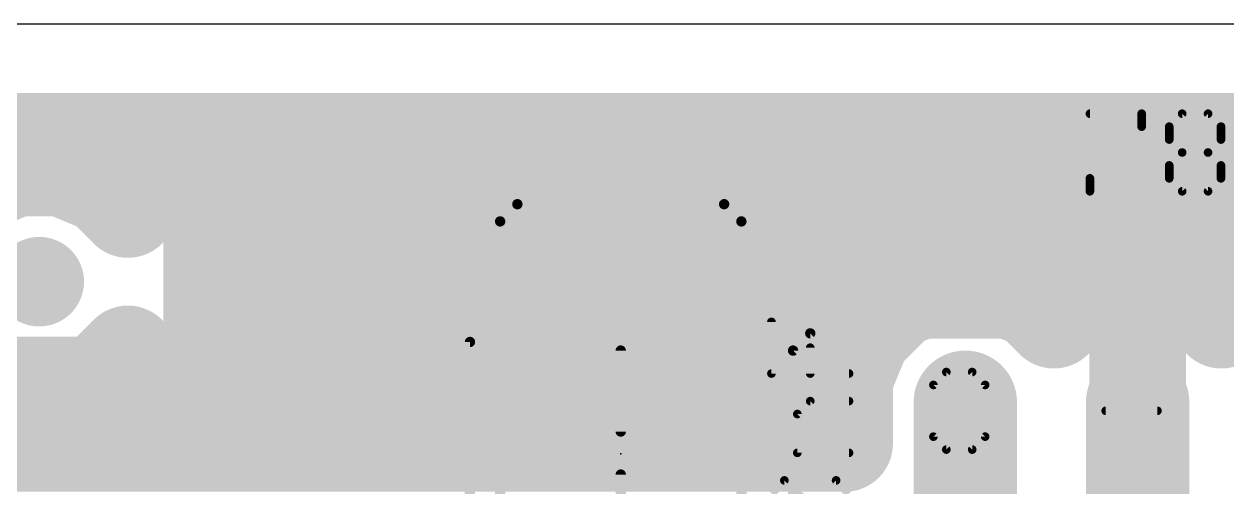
# Model space of a CAD drawing. Extents: x -16.2 to 78.2, y -6.3 to 50.2.
# Drawn here: x 18.19 to 35.92, y 43.33 to 50.16 of the extents above; entities that cross this region are included whole.
import ezdxf

# ---------------------------------------------------------------- set-up
doc = ezdxf.new("R2010")
doc.units = 0
for name, color, linetype in [('16', 175, 'CONTINUOUS'), ('17', 82, 'CONTINUOUS'), ('20', 7, 'CONTINUOUS'), ('21', 253, 'CONTINUOUS'), ('23', 7, 'CONTINUOUS'), ('27', 253, 'CONTINUOUS'), ('51', 253, 'CONTINUOUS')]:
    doc.layers.add(name, color=color, linetype=linetype)

# ---------------------------------------------------------------- blocks, each defined once
blk = doc.blocks.new('OCTAGONP')
at = {"const_width": 0.5}
blk.add_lwpolyline([(-0.25, -0.1036), (-0.25, 0.1036), (-0.1036, 0.25), (0.1036, 0.25), (0.25, 0.1036), (0.25, -0.1036), (0.1036, -0.25), (-0.1036, -0.25), (-0.25, -0.1036), (-0.25, 0.1036)], dxfattribs=at)
blk = doc.blocks.new('LONGP100')
at = {"const_width": 1}
blk.add_lwpolyline([(-0.5, 0), (0.5, 0)], dxfattribs=at)
at = {"const_width": 0.5}
for points in [[(-0.5, 0.25, 1), (-0.5, -0.25)], [(0.5, -0.25, 1), (0.5, 0.25)]]:
    blk.add_lwpolyline(points, format="xyb", dxfattribs=at)
blk = doc.blocks.new('ROUNDP')
at = {"const_width": 0.5}
blk.add_lwpolyline([(0, -0.25, 1), (0, 0.25, 1), (0, -0.25)], format="xyb", dxfattribs=at)

msp = doc.modelspace()

# ---------------------------------------------------------------- linework, layer by layer
at = {"layer": '16'}
for points, const_width in [([(6.1251, 48.4278), (57.4308, 48.4278)], 1.4224), ([(6.1759, 48.3616), (57.4034, 48.3616)], 1.4224), ([(18.0815, 48.0314), (17.4654, 47.7762)], 1.4224), ([(18.7485, 48.0314), (18.0815, 48.0314)], 1.4224), ([(19.3646, 47.7762), (18.7485, 48.0314)], 1.4224), ([(20.4313, 47.8976), (20.2345, 47.8161)], 1.4224), ([(20.6372, 47.9528), (20.4313, 47.8976)], 1.4224), ([(20.8484, 47.9806), (20.6372, 47.9528)], 1.4224), ([(20.955, 47.9806), (20.8484, 47.9806)], 1.4224), ([(21.0615, 47.9806), (20.955, 47.9806)], 1.4224), ([(20.955, 47.9806), (20.955, 46.355)], 1.4224), ([(20.955, 46.355), (20.955, 47.9806)], 1.4224), ([(21.2728, 47.9528), (21.0615, 47.9806)], 1.4224), ([(21.4787, 47.8976), (21.2728, 47.9528)], 1.4224), ([(21.6755, 47.8161), (21.4787, 47.8976)], 1.4224), ([(22.9713, 47.8976), (22.7745, 47.8161)], 1.4224), ([(23.1772, 47.9528), (22.9713, 47.8976)], 1.4224), ([(23.3885, 47.9806), (23.1772, 47.9528)], 1.4224), ([(23.495, 47.9806), (23.3885, 47.9806)], 1.4224), ([(23.6015, 47.9806), (23.495, 47.9806)], 1.4224), ([(23.495, 47.9806), (23.495, 46.355)], 1.4224), ([(23.495, 46.355), (23.495, 47.9806)], 1.4224), ([(23.8128, 47.9528), (23.6015, 47.9806)], 1.4224), ([(24.0187, 47.8976), (23.8128, 47.9528)], 1.4224), ([(24.2155, 47.8161), (24.0187, 47.8976)], 1.4224), ([(26.3142, 47.9806), (25.3619, 47.0283)], 1.4224), ([(26.9875, 47.9806), (26.3142, 47.9806)], 1.4224), ([(27.6608, 47.9806), (26.9875, 47.9806)], 1.4224), ([(26.9875, 47.9806), (26.9875, 46.355)], 1.4224), ([(26.9875, 46.355), (26.9875, 47.9806)], 1.4224), ([(28.6131, 47.0283), (27.6608, 47.9806)], 1.4224), ([(19.7221, 47.4186), (19.3646, 47.7762)], 1.4224), ([(20.0499, 47.7095), (19.8809, 47.5798)], 1.4224), ([(20.2345, 47.8161), (20.0499, 47.7095)], 1.4224), ([(21.8601, 47.7095), (21.6755, 47.8161)], 1.4224), ([(22.0291, 47.5798), (21.8601, 47.7095)], 1.4224), ([(22.5899, 47.7095), (22.4209, 47.5798)], 1.4224), ([(22.7745, 47.8161), (22.5899, 47.7095)], 1.4224), ([(24.4001, 47.7095), (24.2155, 47.8161)], 1.4224), ([(24.5691, 47.5798), (24.4001, 47.7095)], 1.4224), ([(19.8809, 47.5798), (19.7302, 47.4291)], 1.4224), ([(22.1798, 47.4291), (22.0291, 47.5798)], 1.4224), ([(22.4209, 47.5798), (22.2702, 47.4291)], 1.4224), ([(24.7198, 47.4291), (24.5691, 47.5798)], 1.4224), ([(19.7302, 47.4291), (19.7221, 47.4186)], 1.4224), ([(22.225, 47.3702), (22.1798, 47.4291)], 1.4224), ([(22.2702, 47.4291), (22.225, 47.3702)], 1.4224), ([(24.8495, 47.2601), (24.7198, 47.4291)], 1.4224), ([(24.9561, 47.0755), (24.8495, 47.2601)], 1.4224), ([(25.0376, 46.8787), (24.9561, 47.0755)], 1.4224), ([(25.3619, 47.0283), (25.3619, 46.355)], 1.4224), ([(28.6131, 46.355), (28.6131, 47.0283)], 1.4224), ([(20.955, 46.9392), (20.955, 46.9392)], 1.4224), ([(23.495, 46.9392), (23.495, 46.9392)], 1.4224), ([(25.0126, 46.9392), (25.3619, 46.9392)], 1.4224), ([(25.0928, 46.6728), (25.0376, 46.8787)], 1.4224), ([(26.9875, 46.9392), (26.9875, 46.9392)], 1.4224), ([(28.6131, 46.9392), (38.1772, 46.9392)], 1.4224), ([(25.1206, 46.4615), (25.0928, 46.6728)], 1.4224), ([(25.1206, 46.355), (25.1206, 46.4615)], 1.4224), ([(21.8694, 46.355), (20.955, 46.355)], 1.4224), ([(20.955, 46.355), (20.955, 46.355)], 1.4224), ([(20.955, 46.355), (23.495, 46.355)], 1.4224), ([(20.955, 44.7294), (20.955, 46.355)], 1.4224), ([(20.955, 46.355), (20.955, 46.355)], 1.4224), ([(20.955, 46.355), (20.955, 44.7294)], 1.4224), ([(20.955, 46.355), (20.955, 46.355)], 1.4224), ([(23.495, 46.355), (21.8694, 46.355)], 1.4224), ([(23.495, 46.355), (23.495, 46.355)], 1.4224), ([(23.495, 44.7294), (23.495, 46.355)], 1.4224), ([(23.495, 46.355), (23.495, 46.355)], 1.4224), ([(23.495, 46.355), (23.495, 44.7294)], 1.4224), ([(25.1206, 46.355), (23.495, 46.355)], 1.4224), ([(23.495, 46.355), (23.495, 46.355)], 1.4224), ([(23.495, 46.355), (25.1206, 46.355)], 1.4224), ([(23.495, 46.355), (23.495, 46.355)], 1.4224), ([(25.1206, 46.2485), (25.1206, 46.355)], 1.4224), ([(25.3619, 46.355), (26.9875, 46.355)], 1.4224), ([(26.9875, 46.355), (25.3619, 46.355)], 1.4224), ([(25.3619, 46.355), (25.3619, 45.6817)], 1.4224), ([(26.9875, 44.7294), (26.9875, 46.355)], 1.4224), ([(26.9875, 46.355), (26.9875, 46.355)], 1.4224), ([(26.9875, 46.355), (26.9875, 44.7294)], 1.4224), ([(28.6131, 46.355), (26.9875, 46.355)], 1.4224), ([(26.9875, 46.355), (26.9875, 46.355)], 1.4224), ([(26.9875, 46.355), (28.6131, 46.355)], 1.4224), ([(26.9875, 46.355), (26.9875, 46.355)], 1.4224), ([(26.9875, 46.355), (26.9875, 46.355)], 1.4224), ([(28.6131, 45.6817), (28.6131, 46.355)], 1.4224), ([(31.7138, 46.355), (31.0603, 46.0843)], 1.4224), ([(32.4212, 46.355), (31.7138, 46.355)], 1.4224), ([(33.0747, 46.0843), (32.4212, 46.355)], 1.4224), ([(34.4943, 46.3042), (34.2698, 46.2746)], 1.4224), ([(34.6075, 46.3042), (34.4943, 46.3042)], 1.4224), ([(34.7207, 46.3042), (34.6075, 46.3042)], 1.4224), ([(34.6075, 46.3042), (34.6075, 43.815)], 1.4224), ([(34.6075, 43.815), (34.6075, 46.3042)], 1.4224), ([(34.9452, 46.2746), (34.7207, 46.3042)], 1.4224), ([(36.7938, 46.355), (36.1403, 46.0843)], 1.4224), ([(25.0928, 46.0372), (25.1206, 46.2485)], 1.4224), ([(33.8419, 46.1294), (33.6459, 46.0162)], 1.4224), ([(34.0511, 46.216), (33.8419, 46.1294)], 1.4224), ([(34.2698, 46.2746), (34.0511, 46.216)], 1.4224), ([(35.1639, 46.216), (34.9452, 46.2746)], 1.4224), ([(35.3731, 46.1294), (35.1639, 46.216)], 1.4224), ([(35.5691, 46.0162), (35.3731, 46.1294)], 1.4224), ([(20.955, 46.355), (23.495, 46.355)], 0.8128), ([(25.0376, 45.8313), (25.0928, 46.0372)], 1.4224), ([(31.0603, 46.0843), (30.5602, 45.5842)], 1.4224), ([(33.3734, 45.7855), (33.0747, 46.0843)], 1.4224), ([(33.6459, 46.0162), (33.4662, 45.8784)], 1.4224), ([(35.7488, 45.8784), (35.5691, 46.0162)], 1.4224), ([(36.1403, 46.0843), (35.8416, 45.7855)], 1.4224), ([(24.9561, 45.6345), (25.0376, 45.8313)], 1.4224), ([(33.4662, 45.8784), (33.3734, 45.7855)], 1.4224), ([(35.8416, 45.7855), (35.7488, 45.8784)], 1.4224), ([(24.8495, 45.4499), (24.9561, 45.6345)], 1.4224), ([(25.3619, 45.6817), (26.3142, 44.7294)], 1.4224), ([(27.6608, 44.7294), (28.6131, 45.6817)], 1.4224), ([(30.5602, 45.5842), (30.2895, 44.9307)], 1.4224), ([(20.955, 45.5168), (20.955, 45.5168)], 1.4224), ([(23.495, 45.5168), (23.495, 45.5168)], 1.4224), ([(24.7198, 45.2809), (24.8495, 45.4499)], 1.4224), ([(24.8881, 45.5168), (25.5268, 45.5168)], 1.4224), ([(26.9875, 45.5168), (26.9875, 45.5168)], 1.4224), ([(28.4482, 45.5168), (30.5323, 45.5168)], 1.4224), ([(34.6075, 45.5168), (34.6075, 45.5168)], 1.4224), ([(19.3646, 44.9338), (19.7221, 45.2914)], 1.4224), ([(19.7221, 45.2914), (19.7302, 45.2809)], 1.4224), ([(19.7302, 45.2809), (19.8809, 45.1302)], 1.4224), ([(22.0291, 45.1302), (22.1798, 45.2809)], 1.4224), ([(22.1798, 45.2809), (22.225, 45.3398)], 1.4224), ([(22.225, 45.3398), (22.2702, 45.2809)], 1.4224), ([(22.2702, 45.2809), (22.4209, 45.1302)], 1.4224), ([(24.5691, 45.1302), (24.7198, 45.2809)], 1.4224), ([(19.8809, 45.1302), (20.0499, 45.0005)], 1.4224), ([(21.8601, 45.0005), (22.0291, 45.1302)], 1.4224), ([(22.4209, 45.1302), (22.5899, 45.0005)], 1.4224), ([(24.4001, 45.0005), (24.5691, 45.1302)], 1.4224), ([(17.4654, 44.9338), (18.0815, 44.6786)], 1.4224), ([(18.7485, 44.6786), (19.3646, 44.9338)], 1.4224), ([(20.0499, 45.0005), (20.2345, 44.8939)], 1.4224), ([(20.2345, 44.8939), (20.4313, 44.8124)], 1.4224), ([(21.4787, 44.8124), (21.6755, 44.8939)], 1.4224), ([(21.6755, 44.8939), (21.8601, 45.0005)], 1.4224), ([(22.5899, 45.0005), (22.7745, 44.8939)], 1.4224), ([(22.7745, 44.8939), (22.9713, 44.8124)], 1.4224), ([(24.0187, 44.8124), (24.2155, 44.8939)], 1.4224), ([(24.2155, 44.8939), (24.4001, 45.0005)], 1.4224), ([(30.2895, 44.9307), (30.2895, 43.9674)], 1.4224), ([(20.4313, 44.8124), (20.6372, 44.7572)], 1.4224), ([(20.6372, 44.7572), (20.8484, 44.7294)], 1.4224), ([(20.8484, 44.7294), (20.955, 44.7294)], 1.4224), ([(20.955, 44.7294), (21.0615, 44.7294)], 1.4224), ([(21.0615, 44.7294), (21.2728, 44.7572)], 1.4224), ([(21.2728, 44.7572), (21.4787, 44.8124)], 1.4224), ([(22.9713, 44.8124), (23.1772, 44.7572)], 1.4224), ([(23.1772, 44.7572), (23.3885, 44.7294)], 1.4224), ([(23.3885, 44.7294), (23.495, 44.7294)], 1.4224), ([(23.495, 44.7294), (23.6015, 44.7294)], 1.4224), ([(23.6015, 44.7294), (23.8128, 44.7572)], 1.4224), ([(23.8128, 44.7572), (24.0187, 44.8124)], 1.4224), ([(26.3142, 44.7294), (26.9875, 44.7294)], 1.4224), ([(26.9875, 44.7294), (27.6608, 44.7294)], 1.4224), ([(18.0815, 44.6786), (18.7485, 44.6786)], 1.4224), ([(17.2974, 44.0944), (30.2895, 44.0944)], 1.4224), ([(34.6075, 44.0944), (34.6075, 44.0944)], 1.4224), ([(30.2895, 43.9674), (17.2974, 43.9674)], 1.4224), ([(34.6075, 41.3258), (34.6075, 43.815)], 1.4224), ([(34.6075, 43.815), (34.6075, 43.815)], 1.4224), ([(34.6075, 43.815), (34.6075, 41.3258)], 1.4224), ([(34.6075, 43.815), (34.6075, 43.815)], 1.4224), ([(32.0675, 42.8625), (32.0675, 43.815)], 0.8128), ([(34.6075, 42.672), (34.6075, 42.672)], 1.4224)]:
    msp.add_lwpolyline(points, dxfattribs=dict(at, const_width=const_width))
for points, const_width in [([(18.0815, 48.387, 1), (18.0815, 47.6758)], 0.7112), ([(18.2176, 47.7029, 1), (17.9455, 48.3599)], 0.7112), ([(18.8845, 48.3599, 1), (18.6124, 47.7029)], 0.7112), ([(18.7485, 47.6758, 1), (18.7485, 48.387)], 0.7112), ([(20.3393, 48.2411, 1), (20.5234, 47.5541)], 0.7112), ([(20.5908, 48.3053, 1), (20.6836, 47.6002)], 0.7112), ([(20.5674, 47.5691, 1), (20.2953, 48.2262)], 0.7112), ([(20.8484, 48.3362, 1), (20.8484, 47.625)], 0.7112), ([(20.7292, 47.6093, 1), (20.5451, 48.2963)], 0.7112), ([(20.955, 48.3362, 1), (20.955, 47.625)], 0.7112), ([(21.3106, 47.9806, 1), (20.5994, 47.9806)], 0.7112), ([(21.3106, 47.9806, 1), (20.5994, 47.9806)], 0.7112), ([(21.108, 48.3332, 1), (21.0151, 47.628)], 0.7112), ([(20.8949, 47.628, 1), (20.802, 48.3332)], 0.7112), ([(21.3649, 48.2963, 1), (21.1808, 47.6093)], 0.7112), ([(20.955, 47.625, 1), (20.955, 48.3362)], 0.7112), ([(21.0615, 47.625, 1), (21.0615, 48.3362)], 0.7112), ([(21.6147, 48.2262, 1), (21.3426, 47.5691)], 0.7112), ([(21.2264, 47.6002, 1), (21.3192, 48.3053)], 0.7112), ([(21.3866, 47.5541, 1), (21.5707, 48.2411)], 0.7112), ([(22.8793, 48.2411, 1), (23.0634, 47.5541)], 0.7112), ([(23.1308, 48.3053, 1), (23.2236, 47.6002)], 0.7112), ([(23.1074, 47.5691, 1), (22.8353, 48.2262)], 0.7112), ([(23.3885, 48.3362, 1), (23.3885, 47.625)], 0.7112), ([(23.2692, 47.6093, 1), (23.0851, 48.2963)], 0.7112), ([(23.495, 48.3362, 1), (23.495, 47.625)], 0.7112), ([(23.8506, 47.9806, 1), (23.1394, 47.9806)], 0.7112), ([(23.8506, 47.9806, 1), (23.1394, 47.9806)], 0.7112), ([(23.648, 48.3332, 1), (23.5551, 47.628)], 0.7112), ([(23.4349, 47.628, 1), (23.342, 48.3332)], 0.7112), ([(23.9049, 48.2963, 1), (23.7208, 47.6093)], 0.7112), ([(23.495, 47.625, 1), (23.495, 48.3362)], 0.7112), ([(23.6015, 47.625, 1), (23.6015, 48.3362)], 0.7112), ([(24.1547, 48.2262, 1), (23.8826, 47.5691)], 0.7112), ([(23.7664, 47.6002, 1), (23.8592, 48.3053)], 0.7112), ([(23.9266, 47.5541, 1), (24.1107, 48.2411)], 0.7112), ([(26.3142, 48.3362, 1), (26.3142, 47.625)], 0.7112), ([(26.5656, 47.7291, 1), (26.0627, 48.232)], 0.7112), ([(26.9875, 48.3362, 1), (26.9875, 47.625)], 0.7112), ([(27.3431, 47.9806, 1), (26.6319, 47.9806)], 0.7112), ([(27.3431, 47.9806, 1), (26.6319, 47.9806)], 0.7112), ([(26.9875, 47.625, 1), (26.9875, 48.3362)], 0.7112), ([(27.9123, 48.232, 1), (27.4094, 47.7291)], 0.7112), ([(27.6608, 47.625, 1), (27.6608, 48.3362)], 0.7112), ([(19.6161, 48.0276, 1), (19.1132, 47.5247)], 0.7112), ([(19.2285, 47.4476, 1), (19.5007, 48.1047)], 0.7112), ([(20.2664, 47.4274, 1), (19.8334, 47.9916)], 0.7112), ([(20.0984, 48.1446, 1), (20.3706, 47.4875)], 0.7112), ([(20.4123, 47.5081, 1), (20.0567, 48.124)], 0.7112), ([(21.8533, 48.124, 1), (21.4977, 47.5081)], 0.7112), ([(22.0765, 47.9916, 1), (21.6436, 47.4274)], 0.7112), ([(21.5394, 47.4875, 1), (21.8116, 48.1446)], 0.7112), ([(22.8064, 47.4274, 1), (22.3734, 47.9916)], 0.7112), ([(22.6384, 48.1446, 1), (22.9106, 47.4875)], 0.7112), ([(22.9523, 47.5081, 1), (22.5967, 48.124)], 0.7112), ([(24.3933, 48.124, 1), (24.0377, 47.5081)], 0.7112), ([(24.6165, 47.9916, 1), (24.1836, 47.4274)], 0.7112), ([(24.0794, 47.4875, 1), (24.3516, 48.1446)], 0.7112), ([(20.1323, 47.3284, 1), (19.6294, 47.8313)], 0.7112), ([(19.8721, 48.0175, 1), (20.2277, 47.4016)], 0.7112), ([(22.2806, 47.8313, 1), (21.7777, 47.3284)], 0.7112), ([(21.6823, 47.4016, 1), (22.0379, 48.0175)], 0.7112), ([(22.6723, 47.3284, 1), (22.1694, 47.8313)], 0.7112), ([(22.4121, 48.0175, 1), (22.7677, 47.4016)], 0.7112), ([(24.8206, 47.8313, 1), (24.3177, 47.3284)], 0.7112), ([(24.2223, 47.4016, 1), (24.5779, 48.0175)], 0.7112), ([(20.0123, 47.2127, 1), (19.448, 47.6456)], 0.7112), ([(19.6644, 47.8619, 1), (20.0973, 47.2977)], 0.7112), ([(21.8127, 47.2977, 1), (22.2456, 47.8619)], 0.7112), ([(22.4619, 47.6456, 1), (21.8977, 47.2127)], 0.7112), ([(22.5523, 47.2127, 1), (21.9881, 47.6456)], 0.7112), ([(22.2044, 47.8619, 1), (22.6373, 47.2977)], 0.7112), ([(24.3527, 47.2977, 1), (24.7856, 47.8619)], 0.7112), ([(25.0019, 47.6456, 1), (24.4377, 47.2127)], 0.7112), ([(19.44, 47.6351, 1), (20.0043, 47.2022)], 0.7112), ([(19.4787, 47.6806, 1), (19.9816, 47.1777)], 0.7112), ([(19.4707, 47.1672, 1), (19.9736, 47.6701)], 0.7112), ([(21.9429, 47.5867, 1), (22.5071, 47.1538)], 0.7112), ([(22.0187, 47.6806, 1), (22.5216, 47.1777)], 0.7112), ([(21.9284, 47.1777, 1), (22.4313, 47.6806)], 0.7112), ([(21.9429, 47.1538, 1), (22.5071, 47.5867)], 0.7112), ([(24.4684, 47.1777, 1), (24.9713, 47.6806)], 0.7112), ([(25.1575, 47.4379, 1), (24.5416, 47.0823)], 0.7112), ([(24.5674, 47.0436, 1), (25.1316, 47.4765)], 0.7112), ([(25.2846, 47.2116, 1), (24.6275, 46.9394)], 0.7112), ([(25.7175, 47.0283, 1), (25.0063, 47.0283)], 0.7112), ([(28.9687, 47.0283, 1), (28.2575, 47.0283)], 0.7112), ([(20.955, 47.2948, 1), (20.955, 46.5836)], 0.7112), ([(20.955, 46.5836, 1), (20.955, 47.2948)], 0.7112), ([(23.495, 47.2948, 1), (23.495, 46.5836)], 0.7112), ([(23.495, 46.5836, 1), (23.495, 47.2948)], 0.7112), ([(24.6481, 46.8977, 1), (25.264, 47.2533)], 0.7112), ([(25.0126, 47.2948, 1), (25.0126, 46.5836)], 0.7112), ([(25.3811, 46.9707, 1), (24.6941, 46.7866)], 0.7112), ([(25.1105, 47.2798, 1), (25.6133, 46.7769)], 0.7112), ([(25.3619, 46.5836, 1), (25.3619, 47.2948)], 0.7112), ([(26.9875, 47.2948, 1), (26.9875, 46.5836)], 0.7112), ([(26.9875, 46.5836, 1), (26.9875, 47.2948)], 0.7112), ([(28.6131, 47.2948, 1), (28.6131, 46.5836)], 0.7112), ([(28.3616, 46.7769, 1), (28.8645, 47.2798)], 0.7112), ([(24.7091, 46.7426, 1), (25.3662, 47.0147)], 0.7112), ([(25.4453, 46.7192, 1), (24.7402, 46.6264)], 0.7112), ([(25.4762, 46.4615, 1), (24.765, 46.4615)], 0.7112), ([(20.955, 46.7106, 1), (20.955, 45.9994)], 0.7112), ([(21.3106, 46.355, 1), (20.5994, 46.355)], 0.7112), ([(20.955, 46.7106, 1), (20.955, 45.9994)], 0.7112), ([(21.3106, 46.355, 1), (20.5994, 46.355)], 0.7112), ([(20.955, 46.7106, 1), (20.955, 45.9994)], 0.7112), ([(21.3106, 46.355, 1), (20.5994, 46.355)], 0.7112), ([(20.955, 46.7106, 1), (20.955, 45.9994)], 0.7112), ([(20.955, 45.9994, 1), (20.955, 46.7106)], 0.7112), ([(20.955, 45.9994, 1), (20.955, 46.7106)], 0.7112), ([(21.8694, 46.7106, 1), (21.8694, 45.9994)], 0.7112), ([(21.8694, 45.9994, 1), (21.8694, 46.7106)], 0.7112), ([(23.8506, 46.355, 1), (23.1394, 46.355)], 0.7112), ([(23.8506, 46.355, 1), (23.1394, 46.355)], 0.7112), ([(23.495, 46.7106, 1), (23.495, 45.9994)], 0.7112), ([(23.8506, 46.355, 1), (23.1394, 46.355)], 0.7112), ([(23.495, 46.7106, 1), (23.495, 45.9994)], 0.7112), ([(23.8506, 46.355, 1), (23.1394, 46.355)], 0.7112), ([(23.495, 46.7106, 1), (23.495, 45.9994)], 0.7112), ([(23.495, 46.7106, 1), (23.495, 45.9994)], 0.7112), ([(23.495, 45.9994, 1), (23.495, 46.7106)], 0.7112), ([(23.495, 45.9994, 1), (23.495, 46.7106)], 0.7112), ([(23.495, 45.9994, 1), (23.495, 46.7106)], 0.7112), ([(23.495, 45.9994, 1), (23.495, 46.7106)], 0.7112), ([(24.7493, 46.5808, 1), (25.4363, 46.7649)], 0.7112), ([(25.4762, 46.355, 1), (24.765, 46.355)], 0.7112), ([(25.3619, 46.7106, 1), (25.3619, 45.9994)], 0.7112), ([(25.3619, 46.7106, 1), (25.3619, 45.9994)], 0.7112), ([(25.7175, 46.355, 1), (25.0063, 46.355)], 0.7112), ([(25.1206, 45.9994, 1), (25.1206, 46.7106)], 0.7112), ([(25.1206, 45.9994, 1), (25.1206, 46.7106)], 0.7112), ([(27.3431, 46.355, 1), (26.6319, 46.355)], 0.7112), ([(26.9875, 46.7106, 1), (26.9875, 45.9994)], 0.7112), ([(27.3431, 46.355, 1), (26.6319, 46.355)], 0.7112), ([(26.9875, 46.7106, 1), (26.9875, 45.9994)], 0.7112), ([(27.3431, 46.355, 1), (26.6319, 46.355)], 0.7112), ([(26.9875, 46.7106, 1), (26.9875, 45.9994)], 0.7112), ([(26.9875, 46.7106, 1), (26.9875, 45.9994)], 0.7112), ([(27.3431, 46.355, 1), (26.6319, 46.355)], 0.7112), ([(26.9875, 45.9994, 1), (26.9875, 46.7106)], 0.7112), ([(26.9875, 45.9994, 1), (26.9875, 46.7106)], 0.7112), ([(26.9875, 45.9994, 1), (26.9875, 46.7106)], 0.7112), ([(26.9875, 45.9994, 1), (26.9875, 46.7106)], 0.7112), ([(28.9687, 46.355, 1), (28.2575, 46.355)], 0.7112), ([(28.6131, 45.9994, 1), (28.6131, 46.7106)], 0.7112), ([(28.6131, 45.9994, 1), (28.6131, 46.7106)], 0.7112), ([(31.7138, 46.7106, 1), (31.7138, 45.9994)], 0.7112), ([(31.8499, 46.0265, 1), (31.5777, 46.6835)], 0.7112), ([(32.5572, 46.6835, 1), (32.2851, 46.0265)], 0.7112), ([(32.4212, 45.9994, 1), (32.4212, 46.7106)], 0.7112), ([(34.4943, 46.6598, 1), (34.4943, 45.9486)], 0.7112), ([(34.6075, 46.6598, 1), (34.6075, 45.9486)], 0.7112), ([(34.9631, 46.3042, 1), (34.2519, 46.3042)], 0.7112), ([(34.9631, 46.3042, 1), (34.2519, 46.3042)], 0.7112), ([(34.7671, 46.6568, 1), (34.6743, 45.9516)], 0.7112), ([(34.5407, 45.9516, 1), (34.4479, 46.6568)], 0.7112), ([(34.6075, 45.9486, 1), (34.6075, 46.6598)], 0.7112), ([(34.7207, 45.9486, 1), (34.7207, 46.6598)], 0.7112), ([(25.4732, 46.202, 1), (24.768, 46.2949)], 0.7112), ([(24.768, 46.4151, 1), (25.4732, 46.508)], 0.7112), ([(34.0197, 45.8214, 1), (33.6641, 46.4374)], 0.7112), ([(33.9591, 46.5595, 1), (34.1432, 45.8726)], 0.7112), ([(34.2234, 46.6272, 1), (34.3162, 45.9221)], 0.7112), ([(34.1872, 45.8875, 1), (33.915, 46.5446)], 0.7112), ([(34.3619, 45.9312, 1), (34.1778, 46.6181)], 0.7112), ([(35.0372, 46.6181, 1), (34.8531, 45.9312)], 0.7112), ([(35.3, 46.5446, 1), (35.0278, 45.8875)], 0.7112), ([(34.8988, 45.9221, 1), (34.9916, 46.6272)], 0.7112), ([(35.5509, 46.4374, 1), (35.1953, 45.8214)], 0.7112), ([(35.0718, 45.8726, 1), (35.2559, 46.5595)], 0.7112), ([(20.5994, 46.355, 1), (21.3106, 46.355)], 0.7112), ([(20.5994, 46.355, 1), (21.3106, 46.355)], 0.7112), ([(20.5994, 46.355, 1), (21.3106, 46.355)], 0.7112), ([(20.955, 46.5582, 1), (20.955, 46.1518)], 0.4064), ([(23.1394, 46.355, 1), (23.8506, 46.355)], 0.7112), ([(23.1394, 46.355, 1), (23.8506, 46.355)], 0.7112), ([(23.1394, 46.355, 1), (23.8506, 46.355)], 0.7112), ([(23.1394, 46.355, 1), (23.8506, 46.355)], 0.7112), ([(23.495, 46.1518, 1), (23.495, 46.5582)], 0.4064), ([(25.4363, 45.9451, 1), (24.7493, 46.1292)], 0.7112), ([(24.765, 46.355, 1), (25.4762, 46.355)], 0.7112), ([(25.0063, 46.355, 1), (25.7175, 46.355)], 0.7112), ([(26.6319, 46.355, 1), (27.3431, 46.355)], 0.7112), ([(26.6319, 46.355, 1), (27.3431, 46.355)], 0.7112), ([(26.6319, 46.355, 1), (27.3431, 46.355)], 0.7112), ([(26.6319, 46.355, 1), (27.3431, 46.355)], 0.7112), ([(28.2575, 46.355, 1), (28.9687, 46.355)], 0.7112), ([(30.9243, 46.4128, 1), (31.1964, 45.7558)], 0.7112), ([(31.3118, 45.8329, 1), (30.8089, 46.3358)], 0.7112), ([(33.3261, 46.3358, 1), (32.8232, 45.8329)], 0.7112), ([(32.9386, 45.7558, 1), (33.2107, 46.4128)], 0.7112), ([(33.4681, 46.3242, 1), (33.8237, 45.7082)], 0.7112), ([(33.8623, 45.7341, 1), (33.4294, 46.2983)], 0.7112), ([(33.7059, 46.4579, 1), (33.978, 45.8009)], 0.7112), ([(35.7856, 46.2983, 1), (35.3527, 45.7341)], 0.7112), ([(35.237, 45.8009, 1), (35.5091, 46.4579)], 0.7112), ([(35.3913, 45.7082, 1), (35.7469, 46.3242)], 0.7112), ([(36.0043, 46.4128, 1), (36.2764, 45.7558)], 0.7112), ([(36.3918, 45.8329, 1), (35.8889, 46.3358)], 0.7112), ([(25.3662, 45.6953, 1), (24.7091, 45.9674)], 0.7112), ([(24.765, 46.2485, 1), (25.4762, 46.2485)], 0.7112), ([(33.2498, 46.1605, 1), (33.6827, 45.5962)], 0.7112), ([(33.7177, 45.6269, 1), (33.2148, 46.1298)], 0.7112), ([(36.0002, 46.1298, 1), (35.4973, 45.6269)], 0.7112), ([(35.5323, 45.5962, 1), (35.9652, 46.1605)], 0.7112), ([(25.264, 45.4567, 1), (24.6481, 45.8123)], 0.7112), ([(24.7402, 46.0836, 1), (25.4453, 45.9908)], 0.7112), ([(25.6133, 45.9331, 1), (25.1105, 45.4302)], 0.7112), ([(28.8645, 45.4302, 1), (28.3616, 45.9331)], 0.7112), ([(30.8887, 45.4481, 1), (30.2317, 45.7202)], 0.7112), ([(33.122, 46.037, 1), (33.6249, 45.5341)], 0.7112), ([(33.122, 45.5341, 1), (33.6249, 46.037)], 0.7112), ([(35.5901, 46.037, 1), (36.093, 45.5341)], 0.7112), ([(35.5901, 45.5341, 1), (36.093, 46.037)], 0.7112), ([(20.955, 45.8724, 1), (20.955, 45.1612)], 0.7112), ([(20.955, 45.1612, 1), (20.955, 45.8724)], 0.7112), ([(23.495, 45.8724, 1), (23.495, 45.1612)], 0.7112), ([(23.495, 45.1612, 1), (23.495, 45.8724)], 0.7112), ([(24.8881, 45.8724, 1), (24.8881, 45.1612)], 0.7112), ([(25.1316, 45.2334, 1), (24.5674, 45.6664)], 0.7112), ([(24.6275, 45.7706, 1), (25.2846, 45.4984)], 0.7112), ([(24.6941, 45.9234, 1), (25.3811, 45.7393)], 0.7112), ([(25.5268, 45.1612, 1), (25.5268, 45.8724)], 0.7112), ([(26.9875, 45.8724, 1), (26.9875, 45.1612)], 0.7112), ([(26.9875, 45.1612, 1), (26.9875, 45.8724)], 0.7112), ([(28.4482, 45.8724, 1), (28.4482, 45.1612)], 0.7112), ([(30.3087, 45.8356, 1), (30.8116, 45.3327)], 0.7112), ([(30.5323, 45.1612, 1), (30.5323, 45.8724)], 0.7112), ([(34.6075, 45.8724, 1), (34.6075, 45.1612)], 0.7112), ([(34.6075, 45.1612, 1), (34.6075, 45.8724)], 0.7112), ([(20.0043, 45.5078, 1), (19.44, 45.0749)], 0.7112), ([(19.9816, 45.5323, 1), (19.4787, 45.0294)], 0.7112), ([(19.9736, 45.0399, 1), (19.4707, 45.5428)], 0.7112), ([(22.5071, 45.5562, 1), (21.9429, 45.1233)], 0.7112), ([(22.5216, 45.5323, 1), (22.0187, 45.0294)], 0.7112), ([(22.4313, 45.0294, 1), (21.9284, 45.5323)], 0.7112), ([(22.5071, 45.1233, 1), (21.9429, 45.5562)], 0.7112), ([(24.9713, 45.0294, 1), (24.4684, 45.5323)], 0.7112), ([(24.5416, 45.6277, 1), (25.1575, 45.2721)], 0.7112), ([(25.0063, 45.6817, 1), (25.7175, 45.6817)], 0.7112), ([(28.2575, 45.6817, 1), (28.9687, 45.6817)], 0.7112), ([(19.448, 45.0644, 1), (20.0123, 45.4973)], 0.7112), ([(20.0973, 45.4123, 1), (19.6644, 44.8481)], 0.7112), ([(22.2456, 44.8481, 1), (21.8127, 45.4123)], 0.7112), ([(21.8977, 45.4973, 1), (22.4619, 45.0644)], 0.7112), ([(21.9881, 45.0644, 1), (22.5523, 45.4973)], 0.7112), ([(22.6373, 45.4123, 1), (22.2044, 44.8481)], 0.7112), ([(24.7856, 44.8481, 1), (24.3527, 45.4123)], 0.7112), ([(24.4377, 45.4973, 1), (25.0019, 45.0644)], 0.7112), ([(19.5007, 44.6053, 1), (19.2285, 45.2623)], 0.7112), ([(19.6294, 44.8787, 1), (20.1323, 45.3816)], 0.7112), ([(20.2277, 45.3084, 1), (19.8721, 44.6925)], 0.7112), ([(19.8334, 44.7183, 1), (20.2664, 45.2826)], 0.7112), ([(20.3706, 45.2224, 1), (20.0984, 44.5654)], 0.7112), ([(21.6436, 45.2826, 1), (22.0765, 44.7183)], 0.7112), ([(21.8116, 44.5654, 1), (21.5394, 45.2224)], 0.7112), ([(21.7777, 45.3816, 1), (22.2806, 44.8787)], 0.7112), ([(22.0379, 44.6925, 1), (21.6823, 45.3084)], 0.7112), ([(22.1694, 44.8787, 1), (22.6723, 45.3816)], 0.7112), ([(22.7677, 45.3084, 1), (22.4121, 44.6925)], 0.7112), ([(22.3734, 44.7183, 1), (22.8064, 45.2826)], 0.7112), ([(22.9106, 45.2224, 1), (22.6384, 44.5654)], 0.7112), ([(24.1836, 45.2826, 1), (24.6165, 44.7183)], 0.7112), ([(24.3516, 44.5654, 1), (24.0794, 45.2224)], 0.7112), ([(24.3177, 45.3816, 1), (24.8206, 44.8787)], 0.7112), ([(24.5779, 44.6925, 1), (24.2223, 45.3084)], 0.7112), ([(30.6451, 44.9307, 1), (29.9339, 44.9307)], 0.7112), ([(19.1132, 45.1853, 1), (19.6161, 44.6824)], 0.7112), ([(20.0567, 44.586, 1), (20.4123, 45.2019)], 0.7112), ([(20.5234, 45.1559, 1), (20.3393, 44.4689)], 0.7112), ([(20.6836, 45.1098, 1), (20.5908, 44.4047)], 0.7112), ([(20.2953, 44.4838, 1), (20.5674, 45.1409)], 0.7112), ([(20.8485, 45.085, 1), (20.8484, 44.3738)], 0.7112), ([(20.5451, 44.4137, 1), (20.7292, 45.1007)], 0.7112), ([(20.955, 45.085, 1), (20.955, 44.3738)], 0.7112), ([(21.0151, 45.082, 1), (21.108, 44.3768)], 0.7112), ([(20.802, 44.3768, 1), (20.8949, 45.082)], 0.7112), ([(21.1808, 45.1007, 1), (21.3649, 44.4137)], 0.7112), ([(20.955, 44.3738, 1), (20.955, 45.085)], 0.7112), ([(21.0615, 44.3738, 1), (21.0615, 45.085)], 0.7112), ([(21.3426, 45.1409, 1), (21.6147, 44.4838)], 0.7112), ([(21.3192, 44.4047, 1), (21.2264, 45.1098)], 0.7112), ([(21.4977, 45.2019, 1), (21.8533, 44.586)], 0.7112), ([(21.5707, 44.4689, 1), (21.3866, 45.1559)], 0.7112), ([(22.5967, 44.586, 1), (22.9523, 45.2019)], 0.7112), ([(23.0634, 45.1559, 1), (22.8793, 44.4689)], 0.7112), ([(23.2236, 45.1098, 1), (23.1308, 44.4047)], 0.7112), ([(22.8353, 44.4838, 1), (23.1074, 45.1409)], 0.7112), ([(23.3885, 45.085, 1), (23.3884, 44.3738)], 0.7112), ([(23.0851, 44.4137, 1), (23.2692, 45.1007)], 0.7112), ([(23.495, 45.085, 1), (23.495, 44.3738)], 0.7112), ([(23.5551, 45.082, 1), (23.648, 44.3768)], 0.7112), ([(23.342, 44.3768, 1), (23.4349, 45.082)], 0.7112), ([(23.7208, 45.1007, 1), (23.9049, 44.4137)], 0.7112), ([(23.495, 44.3738, 1), (23.495, 45.085)], 0.7112), ([(23.6015, 44.3738, 1), (23.6015, 45.085)], 0.7112), ([(23.8826, 45.1409, 1), (24.1547, 44.4838)], 0.7112), ([(23.8592, 44.4047, 1), (23.7664, 45.1098)], 0.7112), ([(24.0377, 45.2019, 1), (24.3933, 44.586)], 0.7112), ([(24.1107, 44.4689, 1), (23.9266, 45.1559)], 0.7112), ([(26.3142, 45.085, 1), (26.3142, 44.3738)], 0.7112), ([(26.9875, 45.085, 1), (26.9875, 44.3738)], 0.7112), ([(26.9875, 44.3738, 1), (26.9875, 45.085)], 0.7112), ([(27.6608, 44.3738, 1), (27.6608, 45.085)], 0.7112), ([(29.961, 45.0667, 1), (30.618, 44.7946)], 0.7112), ([(18.0815, 45.0342, 1), (18.0815, 44.323)], 0.7112), ([(17.9455, 44.3501, 1), (18.2176, 45.0071)], 0.7112), ([(18.6124, 45.0071, 1), (18.8845, 44.3501)], 0.7112), ([(18.7485, 44.323, 1), (18.7485, 45.0342)], 0.7112), ([(26.0627, 44.478, 1), (26.5656, 44.9808)], 0.7112), ([(27.4094, 44.9808, 1), (27.9123, 44.478)], 0.7112), ([(20.5994, 44.7294, 1), (21.3106, 44.7294)], 0.7112), ([(20.5994, 44.7294, 1), (21.3106, 44.7294)], 0.7112), ([(23.1394, 44.7294, 1), (23.8506, 44.7294)], 0.7112), ([(23.1394, 44.7294, 1), (23.8506, 44.7294)], 0.7112), ([(26.6319, 44.7294, 1), (27.3431, 44.7294)], 0.7112), ([(26.6319, 44.7294, 1), (27.3431, 44.7294)], 0.7112), ([(30.2895, 43.7388, 1), (30.2895, 44.45)], 0.7112), ([(34.6075, 44.45, 1), (34.6075, 43.7388)], 0.7112), ([(34.6075, 43.7388, 1), (34.6075, 44.45)], 0.7112), ([(30.2895, 43.6118, 1), (30.2895, 44.323)], 0.7112), ([(34.9631, 43.815, 1), (34.2519, 43.815)], 0.7112), ([(34.6075, 44.1706, 1), (34.6075, 43.4594)], 0.7112), ([(34.9631, 43.815, 1), (34.2519, 43.815)], 0.7112), ([(34.6075, 44.1706, 1), (34.6075, 43.4594)], 0.7112), ([(34.6075, 43.4594, 1), (34.6075, 44.1706)], 0.7112), ([(34.6075, 43.4594, 1), (34.6075, 44.1706)], 0.7112), ([(29.9339, 43.9674, 1), (30.6451, 43.9674)], 0.7112), ([(32.2707, 43.815, 1), (31.8643, 43.815)], 0.4064), ([(34.2519, 43.815, 1), (34.9631, 43.815)], 0.7112), ([(34.2519, 43.815, 1), (34.9631, 43.815)], 0.7112), ([(34.6075, 43.0276, 1), (34.6075, 42.3164)], 0.7112), ([(34.6075, 42.3164, 1), (34.6075, 43.0276)], 0.7112)]:
    msp.add_lwpolyline(points, format="xyb", dxfattribs=dict(at, const_width=const_width))
at = {"layer": '20'}
msp.add_line((71.425, 50.155), (-0.3175, 50.155), dxfattribs=at)
at = {"layer": '21'}
for points, const_width in [([(25.4635, 47.498, 0.4142), (25.2095, 47.244)], 0.1524), ([(25.4635, 47.5361, 1), (25.4635, 47.4599)], 0.0762), ([(25.4635, 47.4599, 1), (25.4635, 47.5361)], 0.0762), ([(28.7655, 47.244, 0.4142), (28.5115, 47.498)], 0.1524), ([(28.5115, 47.5361, 1), (28.5115, 47.4599)], 0.0762), ([(28.5115, 47.4599, 1), (28.5115, 47.5361)], 0.0762), ([(25.2476, 47.244, 1), (25.1714, 47.244)], 0.0762), ([(25.1714, 47.244, 1), (25.2476, 47.244)], 0.0762), ([(28.8036, 47.244, 1), (28.7274, 47.244)], 0.0762), ([(28.7274, 47.244, 1), (28.8036, 47.244)], 0.0762), ([(29.7815, 45.6311, 1), (29.7815, 45.5549)], 0.0762), ([(29.8084, 45.5661, 1), (29.7546, 45.6199)], 0.0762), ([(24.8031, 45.466, 1), (24.7269, 45.466)], 0.0762), ([(24.765, 45.4279, 1), (24.765, 45.5041)], 0.0762), ([(27.0256, 45.339, 1), (26.9494, 45.339)], 0.0762), ([(29.5656, 45.339, 1), (29.4894, 45.339)], 0.0762), ([(29.5006, 45.3659, 1), (29.5544, 45.3121)], 0.0762), ([(26.3525, 44.2214, 1), (26.3525, 44.069)], 0.1524), ([(26.9875, 44.2214, 1), (26.9875, 44.069)], 0.1524), ([(26.9875, 44.069, 1), (26.9875, 44.2214)], 0.1524), ([(26.9494, 44.1452, 1), (27.0256, 44.1452)], 0.0762), ([(27.6225, 44.069, 1), (27.6225, 44.2214)], 0.1524), ([(26.3525, 43.5864, 1), (26.3525, 43.434)], 0.1524), ([(26.9875, 43.5864, 1), (26.9875, 43.434)], 0.1524), ([(26.9875, 43.434, 1), (26.9875, 43.5864)], 0.1524), ([(27.6225, 43.434, 1), (27.6225, 43.5864)], 0.1524), ([(27.0256, 43.5102, 1), (26.9494, 43.5102)], 0.0762)]:
    msp.add_lwpolyline(points, format="xyb", dxfattribs=dict(at, const_width=const_width))
for points, const_width in [([(28.5115, 47.498), (25.4635, 47.498)], 0.1524), ([(25.2095, 47.244), (25.2095, 40.386)], 0.1524), ([(28.7655, 40.386), (28.7655, 47.244)], 0.1524), ([(29.7815, 45.593), (29.5275, 45.339)], 0.1524), ([(29.7815, 45.593), (39.4335, 45.593)], 0.1524), ([(24.765, 45.466), (14.605, 45.466)], 0.1524), ([(24.765, 45.466), (24.765, 39.624)], 0.1524), ([(26.9875, 44.1452), (26.9875, 45.339)], 0.1524), ([(29.5275, 42.418), (29.5275, 45.339)], 0.1524), ([(26.3525, 44.1452), (26.9875, 44.1452)], 0.3048), ([(26.9875, 44.1452), (27.6225, 44.1452)], 0.3048), ([(26.3525, 43.5102), (26.9875, 43.5102)], 0.3048), ([(26.9875, 43.5102), (27.6225, 43.5102)], 0.3048), ([(26.9875, 43.5102), (26.9875, 42.291)], 0.1524)]:
    msp.add_lwpolyline(points, dxfattribs=dict(at, const_width=const_width))
at = {"layer": '23'}
msp.add_point((26.9875, 43.815), dxfattribs=at)
at = {"layer": '27', "const_width": 0.127}
for points in [[(33.904, 48.8325), (34.6667, 48.8325)], [(34.6667, 48.8325), (34.6667, 48.6418)], [(35.0734, 48.6418), (35.2641, 48.8325)], [(35.2641, 48.8325), (35.6454, 48.8325)], [(35.6454, 48.8325), (35.8361, 48.6418)], [(34.6667, 48.6418), (33.904, 47.8792)], [(35.0734, 48.4512), (35.0734, 48.6418)], [(35.8361, 48.6418), (35.8361, 48.4512)], [(35.2641, 48.2605), (35.0734, 48.4512)], [(35.8361, 48.4512), (35.6454, 48.2605)], [(35.0734, 48.0698), (35.2641, 48.2605)], [(35.2641, 48.2605), (35.6454, 48.2605)], [(35.6454, 48.2605), (35.8361, 48.0698)], [(35.0734, 47.8792), (35.0734, 48.0698)], [(35.8361, 48.0698), (35.8361, 47.8792)], [(33.904, 47.8792), (33.904, 47.6885)], [(35.2641, 47.6885), (35.0734, 47.8792)], [(35.8361, 47.8792), (35.6454, 47.6885)], [(35.6454, 47.6885), (35.2641, 47.6885)], [(29.209, 45.0001), (29.209, 45.7627)], [(29.781, 45.0001), (29.781, 45.3814)], [(30.353, 45.0001), (29.209, 45.0001)], [(29.5904, 44.4027), (29.781, 44.5933)], [(29.781, 44.5933), (30.353, 44.5933)], [(29.5904, 43.8307), (29.5904, 44.4027)], [(30.353, 43.8307), (29.5904, 43.8307)], [(29.209, 43.2333), (29.3997, 43.4239)], [(29.3997, 43.4239), (30.1623, 43.4239)], [(30.1623, 42.6613), (29.3997, 43.4239)], [(30.1623, 43.4239), (30.353, 43.2333)]]:
    msp.add_lwpolyline(points, dxfattribs=at)
at = {"layer": '27', "const_width": 0.0635}
for points in [[(33.904, 48.8642, 1), (33.904, 48.8007)], [(34.6984, 48.8325, 1), (34.6349, 48.8325)], [(34.6667, 48.8007, 1), (34.6667, 48.8642)], [(35.2641, 48.8642, 1), (35.2641, 48.8007)], [(35.2865, 48.81, 1), (35.2416, 48.8549)], [(35.6678, 48.8549, 1), (35.6229, 48.81)], [(35.6454, 48.8007, 1), (35.6454, 48.8642)], [(34.6349, 48.6418, 1), (34.6984, 48.6418)], [(34.6891, 48.6194, 1), (34.6442, 48.6643)], [(35.1052, 48.6418, 1), (35.0416, 48.6418)], [(35.0509, 48.6643, 1), (35.0959, 48.6194)], [(35.8678, 48.6418, 1), (35.8043, 48.6418)], [(35.8136, 48.6194, 1), (35.8585, 48.6643)], [(35.0959, 48.4736, 1), (35.0509, 48.4287)], [(35.0416, 48.4512, 1), (35.1052, 48.4512)], [(35.8043, 48.4512, 1), (35.8678, 48.4512)], [(35.8585, 48.4287, 1), (35.8136, 48.4736)], [(35.2641, 48.2922, 1), (35.2641, 48.2287)], [(35.2865, 48.238, 1), (35.2416, 48.2829)], [(35.2416, 48.238, 1), (35.2865, 48.2829)], [(35.6678, 48.2829, 1), (35.6229, 48.238)], [(35.6229, 48.2829, 1), (35.6678, 48.238)], [(35.6454, 48.2287, 1), (35.6454, 48.2922)], [(35.1052, 48.0698, 1), (35.0416, 48.0698)], [(35.0509, 48.0923, 1), (35.0959, 48.0474)], [(35.8678, 48.0698, 1), (35.8043, 48.0698)], [(35.8136, 48.0474, 1), (35.8585, 48.0923)], [(33.9358, 47.8792, 1), (33.8723, 47.8792)], [(33.8816, 47.9016, 1), (33.9265, 47.8567)], [(35.0959, 47.9016, 1), (35.0509, 47.8567)], [(35.0416, 47.8792, 1), (35.1052, 47.8792)], [(35.8043, 47.8792, 1), (35.8678, 47.8792)], [(35.8585, 47.8567, 1), (35.8136, 47.9016)], [(33.8723, 47.6885, 1), (33.9358, 47.6885)], [(35.2641, 47.7203, 1), (35.2641, 47.6568)], [(35.2416, 47.666, 1), (35.2865, 47.711)], [(35.6229, 47.711, 1), (35.6678, 47.666)], [(35.6454, 47.6568, 1), (35.6454, 47.7203)], [(29.2408, 45.7627, 1), (29.1773, 45.7627)], [(29.8128, 45.3814, 1), (29.7493, 45.3814)], [(29.209, 45.0318, 1), (29.209, 44.9683)], [(30.353, 44.9683, 1), (30.353, 45.0318)], [(29.1773, 45.0001, 1), (29.2408, 45.0001)], [(29.7493, 45.0001, 1), (29.8128, 45.0001)], [(29.781, 44.6251, 1), (29.781, 44.5616)], [(29.8035, 44.5709, 1), (29.7586, 44.6158)], [(30.353, 44.5616, 1), (30.353, 44.6251)], [(29.6221, 44.4027, 1), (29.5586, 44.4027)], [(29.5679, 44.4251, 1), (29.6128, 44.3802)], [(29.5586, 43.8307, 1), (29.6221, 43.8307)], [(29.5904, 43.8624, 1), (29.5904, 43.7989)], [(30.353, 43.7989, 1), (30.353, 43.8624)], [(29.3997, 43.4557, 1), (29.3997, 43.3922)], [(29.4221, 43.4464, 1), (29.3772, 43.4015)], [(29.4221, 43.4015, 1), (29.3772, 43.4464)], [(30.1848, 43.4464, 1), (30.1399, 43.4015)], [(30.1623, 43.3922, 1), (30.1623, 43.4557)]]:
    msp.add_lwpolyline(points, format="xyb", dxfattribs=at)
at = {"layer": '51', "const_width": 0.127}
for points in [[(31.7873, 45.0225), (31.5966, 44.8318)], [(32.1686, 45.0225), (31.7873, 45.0225)], [(32.3593, 44.8318), (32.1686, 45.0225)], [(31.5966, 44.8318), (31.5966, 44.0692)], [(32.3593, 44.0692), (32.3593, 44.8318)], [(34.1366, 44.4505), (34.8993, 44.4505)], [(31.5966, 44.0692), (31.7873, 43.8785)], [(32.1686, 43.8785), (32.3593, 44.0692)], [(31.7873, 43.8785), (32.1686, 43.8785)]]:
    msp.add_lwpolyline(points, dxfattribs=at)
at = {"layer": '51', "const_width": 0.0635}
for points in [[(31.7873, 45.0542, 1), (31.7873, 44.9907)], [(31.8097, 45, 1), (31.7648, 45.0449)], [(32.191, 45.0449, 1), (32.1461, 45)], [(32.1686, 44.9907, 1), (32.1686, 45.0542)], [(31.6284, 44.8318, 1), (31.5649, 44.8318)], [(31.5742, 44.8543, 1), (31.6191, 44.8094)], [(32.391, 44.8318, 1), (32.3275, 44.8318)], [(32.3368, 44.8094, 1), (32.3817, 44.8543)], [(34.1366, 44.4822, 1), (34.1366, 44.4187)], [(34.8993, 44.4187, 1), (34.8993, 44.4822)], [(31.6191, 44.0916, 1), (31.5742, 44.0467)], [(31.5649, 44.0692, 1), (31.6284, 44.0692)], [(32.3275, 44.0692, 1), (32.391, 44.0692)], [(32.3817, 44.0467, 1), (32.3368, 44.0916)], [(31.7873, 43.9103, 1), (31.7873, 43.8468)], [(31.7648, 43.856, 1), (31.8097, 43.901)], [(32.1461, 43.901, 1), (32.191, 43.856)], [(32.1686, 43.8468, 1), (32.1686, 43.9103)]]:
    msp.add_lwpolyline(points, format="xyb", dxfattribs=at)

# ---------------------------------------------------------------- block references
at = {"layer": '17'}
for name, p, xscale, yscale, rotation in [('ROUNDP', (18.415, 46.355), 1.3208, 1.3208, 90), ('ROUNDP', (18.415, 46.355), 1.3208, 1.3208, 90), ('ROUNDP', (20.955, 46.355), 1.3208, 1.3208, 90), ('ROUNDP', (20.955, 46.355), 1.3208, 1.3208, 90), ('ROUNDP', (23.495, 46.355), 1.3208, 1.3208, 90), ('ROUNDP', (23.495, 46.355), 1.3208, 1.3208, 90), ('OCTAGONP', (26.9875, 46.355), 1.3208, 1.3208, 90), ('OCTAGONP', (26.9875, 46.355), 1.3208, 1.3208, 90), ('LONGP100', (32.0675, 43.815), 1.524, 1.524, 270), ('LONGP100', (32.0675, 43.815), 1.524, 1.524, 270), ('LONGP100', (34.6075, 43.815), 1.524, 1.524, 270), ('LONGP100', (34.6075, 43.815), 1.524, 1.524, 270)]:
    msp.add_blockref(name, p, dxfattribs=dict(at, xscale=xscale, yscale=yscale, rotation=rotation))

doc.saveas('drawing.dxf')
